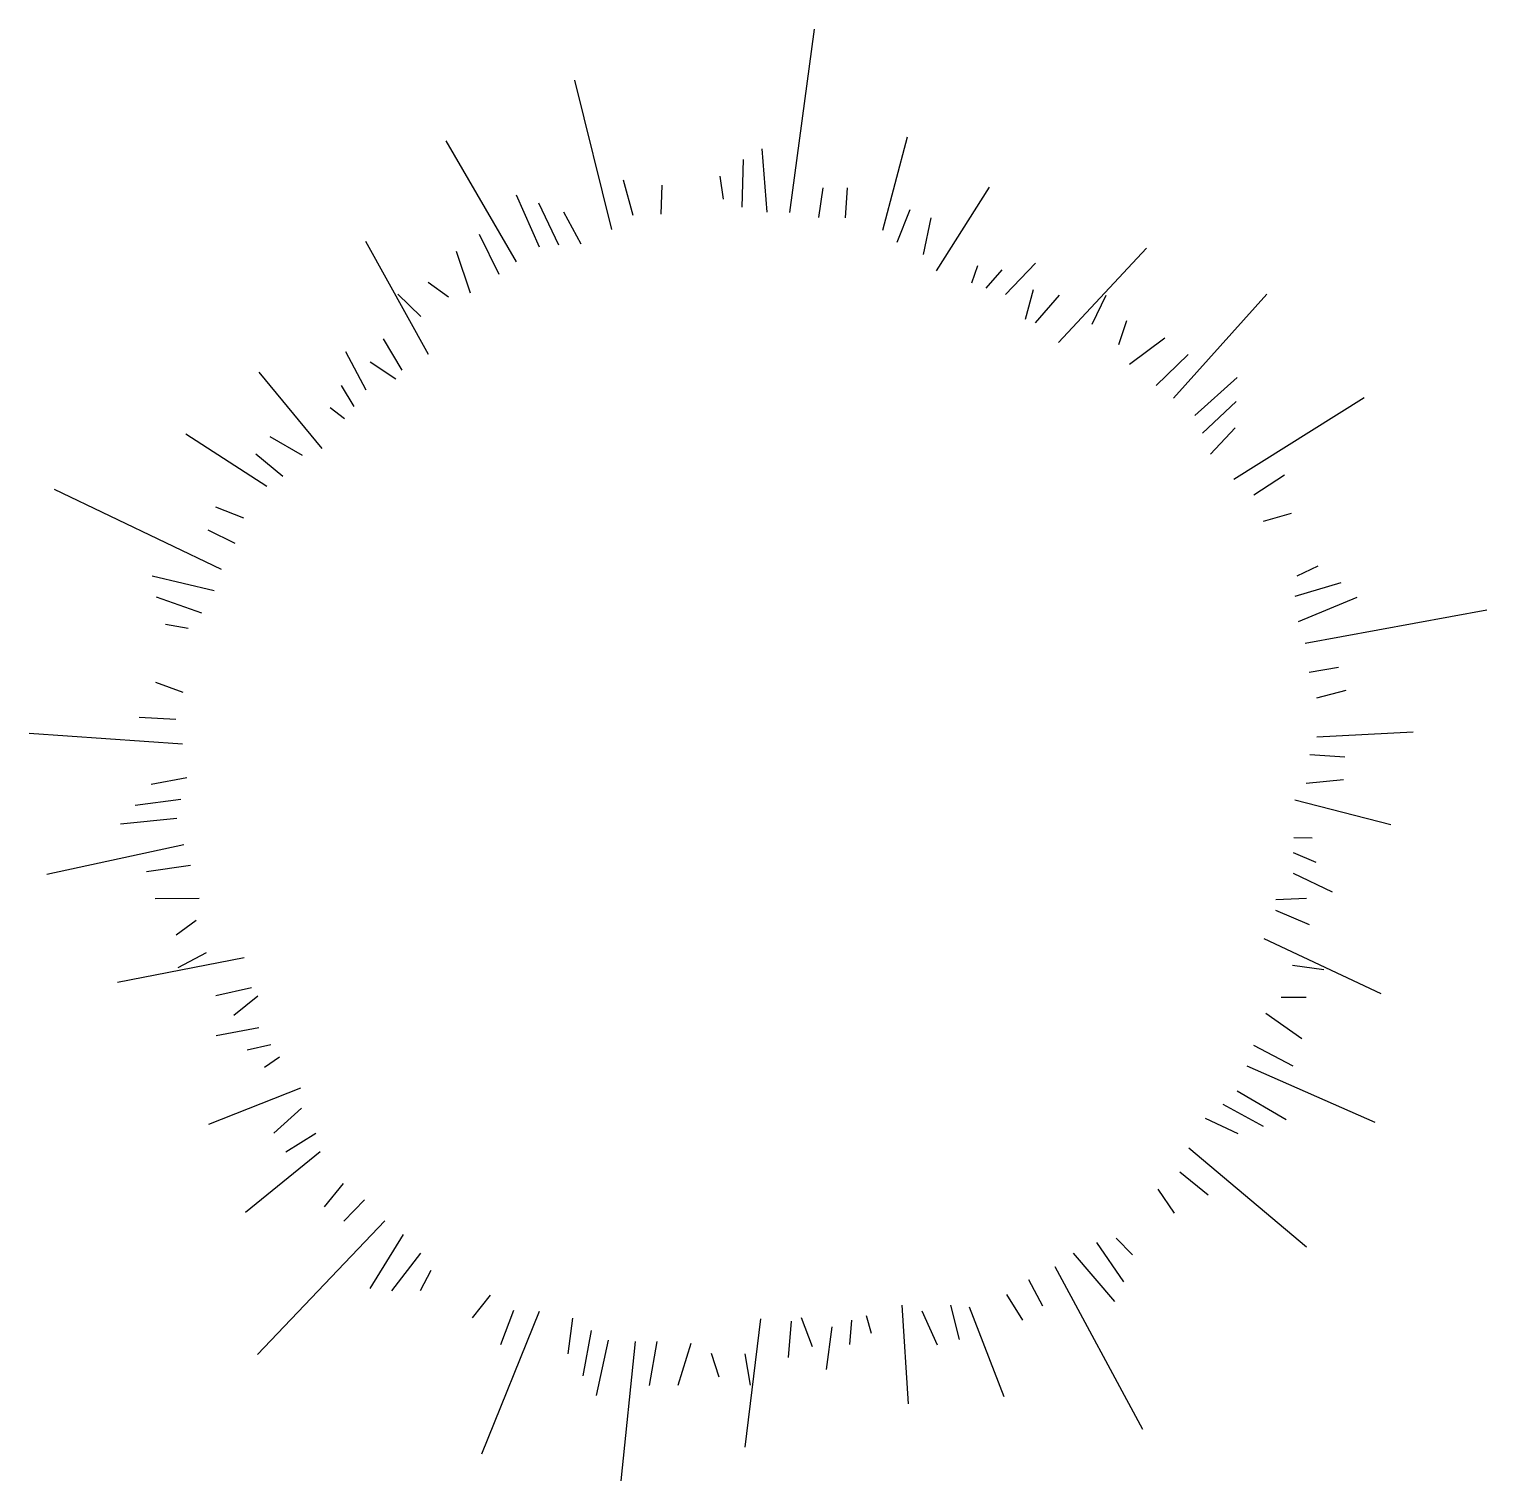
# Model space of a CAD drawing. Extents: x -146 to 1211, y -27 to 1323.
import ezdxf

# ---------------------------------------------------------------- set-up
doc = ezdxf.new("R2010")
doc.units = 0
doc.layers.get('0').update_dxf_attribs({"linetype": 'CONTINUOUS'})

msp = doc.modelspace()

# ---------------------------------------------------------------- linework, layer by layer
at = {"color": 0}
for p, q in [((562.4, 1152.7), (585.2, 1323.2)), ((396.6, 1136.7), (362.1, 1275.7)), ((648.8, 1136.3), (671.9, 1222.9)), ((307.9, 1106.8), (242.5, 1219.3)), ((541.3, 1153), (536.6, 1212)), ((517.9, 1157.5), (519.2, 1202)), ((416.4, 1150), (407.6, 1182.8)), ((500.7, 1165.1), (497.6, 1186.4)), ((329.2, 1120.5), (308, 1168.8)), ((442.5, 1151.1), (443.5, 1178.1)), ((589.3, 1148.1), (593.2, 1175.6)), ((614.2, 1147.6), (615.9, 1175.5)), ((747.8, 1176.3), (698.4, 1098.5)), ((347.2, 1122.4), (328.7, 1161.2)), ((662.2, 1125), (674.4, 1155.4)), ((368.1, 1123.3), (351.8, 1152.9)), ((686.7, 1113.6), (693.9, 1147.6)), ((291.7, 1094.9), (273.4, 1132.1)), ((167.4, 1126.1), (225.6, 1020.9)), ((265, 1077.7), (251.9, 1116.5)), ((894.4, 1119.4), (812.4, 1031.6)), ((737, 1103), (731.4, 1087)), ((759.7, 1099.4), (744.6, 1082.3)), ((790.8, 1105.5), (763, 1076.4)), ((244.5, 1073.9), (225.7, 1087.6)), ((218.8, 1056), (197.5, 1076.6)), ((788.8, 1080.6), (781.2, 1053)), ((812.9, 1075.6), (790.6, 1050.1)), ((843.6, 1048.9), (856.7, 1075.6)), ((919.5, 979.8), (1006.3, 1076.8)), ((868.6, 1030), (875.9, 1052.1)), ((183.9, 1035), (201.3, 1005.9)), ((878.5, 1011.7), (911.4, 1036.1)), ((148.7, 1023.2), (167.7, 987.8)), ((903.2, 991.6), (932.9, 1020.4)), ((68, 1004.2), (126.7, 933.2)), ((171.7, 1013.6), (195.6, 997.9)), ((144.8, 991.7), (156.4, 972.1)), ((939.1, 963.9), (978.5, 999)), ((946.5, 947.3), (977.7, 976.9)), ((975.4, 904.7), (1096.8, 980.5)), ((134.4, 971.3), (147.9, 961)), ((953.8, 927.8), (976.9, 952.3)), ((75.5, 897.7), (0.2, 946.4)), ((108.8, 926.7), (78.7, 944.1)), ((90.4, 907), (65.2, 927.9)), ((994.1, 890), (1022.6, 908.5)), ((33.2, 820.6), (-122, 895)), ((54, 868.3), (28, 878.5)), ((1003.2, 865.5), (1029.2, 872.9)), ((45.9, 844.8), (20.9, 857)), ((26.4, 800.6), (-31.2, 814.4)), ((1034.5, 814.5), (1053.9, 824)), ((1032.6, 795.8), (1075.4, 808.4)), ((14.9, 779.8), (-27.1, 794.7)), ((1035.6, 772.1), (1090.2, 794.9)), ((1041.8, 752), (1211, 783)), ((2.4, 765.7), (-18.9, 769.4)), ((1045.8, 725), (1073.1, 729.8)), ((-2.3, 706), (-27.7, 715.4)), ((1052.9, 701.2), (1080.1, 708.2)), ((-9.3, 680.9), (-43.2, 682.7)), ((-2.9, 658), (-145.7, 668)), ((1052.9, 664.7), (1142.4, 669.5)), ((1046.3, 648.5), (1079, 646.3)), ((1, 626.7), (-32.1, 620.4)), ((1043, 621.7), (1077.6, 625.3)), ((-4.5, 606.5), (-47.1, 601)), ((1121.6, 583), (1032.3, 605.9)), ((-8.3, 588.8), (-60.8, 583.6)), ((1048.5, 570.6), (1031.5, 571)), ((-1.8, 564.4), (-129.1, 536.9)), ((1052.1, 547.9), (1031.2, 557)), ((4.5, 545.2), (-36.5, 539.4)), ((1067.5, 520.2), (1031.2, 537.6)), ((12.6, 514.5), (-28.3, 514.1)), ((1043.2, 514.4), (1014.6, 513.1)), ((1045.9, 489.9), (1014.7, 503.3)), ((9.9, 493.9), (-9, 480.3)), ((1112.7, 425.9), (1003.9, 476.8)), ((19, 463.9), (-7.3, 450)), ((-63.6, 436.7), (54.4, 459.6)), ((1030, 452.5), (1059.4, 448.3)), ((28.2, 424.3), (61.2, 431.8)), ((44.7, 406), (67.1, 423.9)), ((1019.7, 422.8), (1043, 422.8)), ((1005.4, 407.8), (1038.8, 384.1)), ((28.5, 387.1), (68, 394.3)), ((57.2, 373.7), (79.4, 378.7)), ((73.4, 357.5), (87.4, 367.2)), ((993.9, 378.1), (1030.5, 358.8)), ((987.7, 358.9), (1106.8, 306.4)), ((21.6, 304.5), (107.3, 338.4)), ((978.6, 335.4), (1024.2, 308.7)), ((107.9, 319.3), (82.1, 296.1)), ((965.2, 323.2), (1002.9, 302.7)), ((948.8, 310.2), (979.3, 295.8)), ((121, 295.7), (93.3, 278.3)), ((125.2, 278.7), (55.6, 222.2)), ((933.6, 282.6), (1043.2, 190.5)), ((925.3, 260.2), (951.7, 238.9)), ((146.6, 249.2), (128.8, 227.6)), ((166.4, 234.2), (147.1, 214.2)), ((904.9, 244), (919.9, 221.6)), ((185.5, 214.6), (66.8, 90.1)), ((202.4, 202), (171.5, 151.5)), ((847.7, 194.5), (872.8, 157.7)), ((866, 198.5), (881.1, 183)), ((218.6, 184.6), (191.5, 149.3)), ((826.1, 184.4), (864.6, 139.4)), ((228.1, 168.4), (218.1, 149.3)), ((808.9, 172.2), (890.6, 20.9)), ((784.4, 160.1), (797.4, 135.6)), ((283.4, 145.5), (266.7, 124.2)), ((672.7, 44.2), (667, 136.1)), ((711.8, 136), (719.8, 104.2)), ((763.9, 145.9), (779, 122.3)), ((329, 130.1), (275.3, -2.6)), ((305.2, 131), (293, 99.3)), ((360, 124.1), (355.7, 90.7)), ((520.7, 4), (535.4, 123.3)), ((583.3, 97.5), (573.2, 124.3)), ((638.4, 109.8), (633.5, 126.1)), ((685.3, 130.8), (699.4, 99.1)), ((729.3, 134.7), (761.5, 51.1)), ((377.4, 112.6), (369.6, 70.4)), ((560.9, 87.4), (563.9, 121.1)), ((596.3, 76.2), (601.7, 116)), ((618, 99.4), (620.1, 122.1)), ((393.1, 103.6), (381.9, 52)), ((418.3, 102.2), (405.1, -27.3)), ((438.5, 102.2), (431.4, 61.5)), ((470.2, 100.5), (458, 61.4)), ((489, 91.5), (496.1, 69.4)), ((520.4, 90.9), (525.5, 61.7))]:
    msp.add_line(p, q, dxfattribs=at)

doc.saveas('drawing.dxf')
